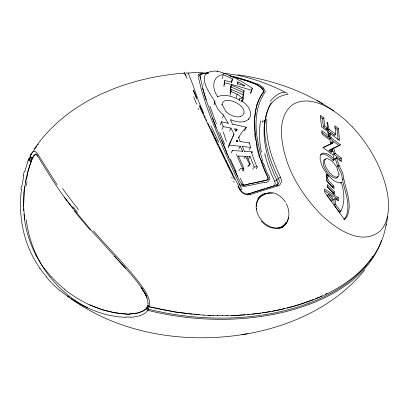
<?xml version="1.0" encoding="UTF-8"?>
<svg xmlns="http://www.w3.org/2000/svg" width="409" height="409" viewBox="0 0 409 409"><rect width="100%" height="100%" fill="white"/><g stroke="black" fill="none" stroke-linecap="round" stroke-linejoin="round"><path stroke-width="0.61" d="M239.623 100.43L239.751 98.61L241.709 98.359L241.387 97.322L238.058 94.74L231.044 91.519L231.065 89.3L243.457 94.975L242.762 98.543M254.623 119.939L255.134 133.508L257.67 148.278M148.421 305.748L148.544 306.121M254.562 122.444L254.567 121.887M148.022 303.504L148.017 303.831L147.772 300.528L146.749 297.133L145.215 293.8L141.197 287.287L145.215 293.8L146.918 297.537C139.408 281.586 126.09 269.413 114.658 256.29M254.572 121.575L254.684 118.728M200.436 78.64L199.924 75.44L200.727 74.341M223.922 86.677L224.792 80.558L231.668 82.143L231.586 82.526M248.595 118.789L248.524 119.648M130.471 317.318C136.223 316.914 142.511 315.84 146.805 311.658A17.618 13.553 27.6 0 0 147.894 310.339L149.229 306.75L160.369 309.311M254.633 119.791L254.807 117.051M339.056 174.612L338.494 176.391A11.161 4.734 54.9 0 1 336.454 177.24L334.802 176.811L332.43 175.338A11.585 4.913 54.9 0 1 329.501 172.521L327.328 169.612L325.671 166.504A11.575 4.908 54.9 0 1 324.572 162.992L324.511 160.65L325.298 159.162A11.411 4.842 54.9 0 1 327.563 158.697L330.733 160.226A11.247 4.77 54.9 0 1 333.688 162.93L336.684 167.071L339.051 174.582M230.349 90.353L231.315 85.006L244.163 90.737L242.997 95.225M254.705 118.431L255.298 112.659M344.383 219.311A46.795 19.847 54.9 0 0 347.333 215.911C352.471 203.058 345.436 189.505 343.437 176.867A17.786 7.546 54.9 0 0 342.231 171.882L338.989 165.441L336.51 157.736L335.181 158.493L337.696 166.31L340.927 172.736A17.71 7.51 54.9 0 1 342.134 177.695C344.127 190.333 351.162 203.871 346.029 216.719A46.708 19.811 54.9 0 1 343.8 219.567M24.065 193.201L23.615 206.806L24.652 219.889M254.817 116.856L255.114 114.009M217.113 71.948L217.194 71.115C193.319 70.184 208.539 91.652 214.894 101.601M343.442 178.943L342.149 179.812M21.488 189.07C18.62 211.565 21.887 235.017 32.183 255.334A147.905 127.306 -22.2 0 0 39.785 268.048M200.4 107.357L200.267 106.207L199.111 105.675L216.356 142.291L234.592 179.587M387.783 216.192L386.224 225.339M262.409 122.424L262.609 120.967A1.667 1.329 8.1 0 0 264.592 120.619C263.038 139.658 269.628 160.778 278.422 178.406L276.76 180.037A1.702 0.537 -25.9 0 1 274.633 181.131A93.528 45.598 53.5 0 1 265.16 155.527M255.119 113.968L256.177 107.797M24.601 188.263L26.309 178.212M24.908 186.054L23.855 195.727L23.61 206.964M231.637 82.311L232.368 78.773L223.15 74.602L222.552 78.656M21.897 186.034L23.783 175.809M255.339 112.368L256.448 106.642M200.533 107.424L200.43 107.132M386.086 224.372C380.482 262.496 345.273 287.936 311.454 300.508M231.668 82.143L231.969 80.486M25.552 182.133L25.736 181.131M203.503 84.024L203.585 83.605M223.999 84.832L224.792 80.558M25.89 180.282L27.224 174.173M232 80.338L232.368 78.773M230.512 87.26L230.604 86.836M230.482 87.521L230.737 86.365M217.665 97.056L217.746 96.698C211.99 89.228 211.433 76.176 223.15 74.602M230.083 90.282L230.257 89.53M230.436 88.773L231.315 85.006M237.419 84.06L237.603 83.318M256.259 107.444L256.893 105.016M214.05 104.98L214.894 101.509M237.44 84.116L238.002 81.805L244.648 85.778L244.541 86.151M27.198 174.28L27.485 173.135M237.629 83.196L238.002 81.805M230.047 93.344L231.065 89.3M27.449 173.268L31.181 161.269A0.854 0.537 78.3 0 0 31.232 160.701A0.854 0.506 79.8 0 0 31.012 160.149L32.045 157.772A0.854 0.491 79.9 0 0 32.393 158.012A0.854 0.47 77.3 0 0 32.664 157.848C33.548 156.417 34.601 153.641 36.769 154.275M256.484 106.504L258.58 100.292L261.377 95.016M24.785 171.627L27.475 162.531M27.679 172.368L28.303 170.057M230.098 95.149L231.044 91.519M240.359 116.453A11.186 6.575 19.7 0 0 243.452 114.213A11.155 6.554 19.4 0 0 243.744 113.697L243.912 113.206M221.842 105.006C223.493 95.951 236.295 101.918 240.477 105.599A14.059 8.364 16.9 0 1 243.963 113.216M228.186 147.859L234.035 134.075L230.952 128.094L223.14 126.58L221.458 121.79L228.222 123.206L228.104 123.513M28.518 169.3L29.55 165.911M236.121 97.853L237.179 94.29M256.985 104.704L257.297 103.712M243.156 94.004L243.493 92.915M243.606 92.552L244.163 90.737M337.629 176.729L337.747 176.371M243.115 96.038L243.457 94.975M239.301 99.995L239.751 98.61M250.881 92.725L252.327 88.298C241.504 80.987 229.894 74.489 217.194 71.115M242.552 97.224L242.67 96.877L243.222 97.143M29.683 165.487L30.332 163.574M226.177 112.102L222.036 104.326M250.426 93.589L252.327 88.298M222.496 118.043L223.467 115.149L228.222 123.206M240.932 101.212L241.049 100.875C249.04 104.484 256.244 117.49 244.475 121.58M242.046 101.907L243.099 98.794A11.447 5.925 15.5 0 0 242.67 96.999M380.989 242.041L381.582 240.349M220.339 124.909L221.458 121.79M228.427 146.284L228.559 145.936M380.779 242.603C369.087 273.278 339.393 292.88 309.864 304.153M230.477 120.21L230.599 119.898L232.557 124.464M221.964 129.622L223.14 126.58M228.82 145.241L229.091 144.556M229.229 144.213L229.95 142.542M229.689 131.09L230.952 128.094M31.744 159.893L32.659 157.889M31.82 159.704L32.306 158.626M30.517 156.299L28.645 159.316A0.849 0.654 30.6 0 1 29.683 159.07L30.665 156.816M234.587 129.459L234.848 128.866L237.092 129.316L236.693 130.2M236.571 141.417L237.133 140.205L237.634 141.202M147.593 307.87L148.375 306.106M236.428 130.793L236.56 130.497M235.702 131.407L237.092 129.316M231.555 139.331L232.031 138.421M232.701 136.974L234.035 134.075M258.974 99.407L261.469 94.878M230.103 142.209L230.886 140.594M244.613 130.768L244.751 130.471M244.894 130.174L246.305 127.209L232.685 124.162M238.242 137.986L241.791 132.296L246.305 127.209M344.352 219.331L324.726 192.261L324.409 188.973L338.228 197.567L338.545 200.799L335.053 198.631L333.744 199.408L334.311 205.236L339.542 212.409L340.211 211.07M339.542 212.409L340.758 211.422L342.456 207.424L343.54 202.823L343.872 199.393L343.718 193.672L342.681 187.261L341.397 182.45L340.472 183.022M237.133 140.205L236.566 141.325M237.527 141.55L237.67 141.269L236.714 141.141M240.19 141.903L238.524 137.419M230.983 153.114L232.414 150.451L242.788 151.248L242.634 151.509M238.744 148.973L240.221 146.274L229.556 145.108M242.312 146.775L242.465 146.509L250.686 147.342L249.337 142.823L240.339 141.626M30.716 154.75L31.028 154.203M249.03 143.37L249.337 142.823M238.232 156.55L238.534 156.033L245.42 156.299L249.546 164.096L247.874 166.514M29.683 159.07L30.593 157.557M244.459 151.642L242.465 146.509M249.096 149.996L250.686 147.342M243.994 158.585L245.42 156.299M147.138 307.466L147.22 307.343A13.926 10.7 25.8 0 0 148.273 304.966A13.937 10.695 26.6 0 1 147.225 307.348L145.757 309.086A17.761 13.742 28.2 0 1 143.462 310.83M246.678 156.596L250.042 156.442L254.28 166.969L252.721 169.096M251.995 152.143L252.159 151.882L244.618 151.376M337.481 177.051L337.302 177.337A11.237 4.77 54.9 0 1 335.247 178.191L333.58 177.757L331.188 176.274A11.662 4.944 54.9 0 1 328.238 173.436L326.045 170.502L324.378 167.368A11.646 4.939 54.9 0 1 323.268 163.83L323.207 161.468L324 159.965A11.488 4.872 54.9 0 1 325.513 159.428M248.406 158.968L250.042 156.442M372.037 257.609L373.069 256.029M238.948 170.757L240.385 168.626L243.943 168.436L238.534 156.033M261.428 94.939L262.936 92.894M33.702 156.039L35.24 154.403L36.621 154.219M370.886 259.28L371.745 258.023M261.591 94.699L263.35 92.107L263.314 90.19A17.383 6.708 12.5 0 0 261.341 87.546A18.047 6.938 12.6 0 0 260.216 86.677L257.982 85.236M242.312 170.798L243.861 168.442M183.907 73.41C185.742 72.807 186.115 77.153 187.097 78.334M248.728 166.156L250.236 163.983L246.837 156.345M121.432 313.672C130.057 314.224 140.716 314.761 146.979 307.701M370.59 259.689C355.702 280.334 333.018 293.974 309.598 302.972M146.913 307.788L146.933 307.757A0.849 0.516 75.7 0 1 147.214 307.64A0.849 0.506 74.9 0 1 147.588 307.875M34.3 148.937C67.475 100.343 127.414 77.546 184.183 73.119M31.764 153.068L33.155 151.647L34.269 151.269L35.527 151.662L37.147 153.201L57.071 184.684M239.311 137.25L239.551 136.933M256.172 168.861L257.767 166.739L254.28 166.969M36.595 146.386L30.246 155.66A0.849 0.649 30.5 0 0 30.731 156.662M270.237 101.238C273.703 96.999 281.832 89.489 287.491 93.395M37.628 145.113L38.318 144.265M187.685 73.155L195.246 72.413L202.869 72.255M364.649 270.006C334.577 307.19 288.12 327.527 241.693 334.807M198.503 74.51L198.089 75.368L198.534 77.93L201.504 90.041L205.405 102.623L210.512 116.994L223.268 148.513L239.495 184.091L241.279 185.926L244.5 186.468L262.307 182.751A41.6 32.214 50.8 0 1 264.219 182.44M320.6 154.566L322.895 153.937L325.947 154.786A18.103 7.679 54.9 0 1 330.155 157.516L333.243 160.43L334.398 159.403L333.279 155.277L323.018 147.46L330.702 143.769L329.976 140.144L322.185 134.208L321.837 130.619L329.225 136.248L328.054 137.235L321.581 132.306M332.532 200.149L331.351 201.187L326.975 195.2L328.381 194.479L332.21 196.857L332.532 200.149L328.381 194.479M331.106 152.179L332.277 151.187L331.781 148.988L328.943 150.532L331.106 152.179L330.953 151.524M320.431 117.214L322.543 118.825L323.314 126.79L326.643 129.326L327.819 128.339L326.97 122.506M327.353 128.477L327.762 130.18L334.531 135.338L335.712 134.357L334.884 125.808L338.376 128.467L339.557 140.609L330.037 133.354L328.713 134.116L329.823 138.585L339.097 145.65L338.678 145.849M327.399 174.479L326.142 175.446L327.399 174.479L324.797 170.87A18.062 7.659 54.9 0 1 321.479 164.459L320.237 160.226L320.14 156.734A18.722 7.94 54.9 0 1 321.438 153.917L323.575 152.992L327.169 153.84A18.185 7.715 54.9 0 1 331.402 156.586L334.398 159.403M332.047 143.493L333.171 142.577L332.144 141.795L330.82 142.557L331.167 143.917L332.047 143.493L331.51 143.084M322.849 147.915L329.516 144.709L330.702 143.769M339.588 212.322L340.779 211.381M242.292 100.353L242.578 100.098A6.805 3.517 17.4 0 0 243.084 98.794M331.167 143.917L333.171 142.577M326.643 129.326L327.803 128.268M327.696 132.833L328.478 132.163L321.469 126.826L320.344 115.272L323.841 117.935L324.613 125.9L327.819 128.339M328.023 137.092L329.214 136.177M329.506 144.648L330.692 143.738M330.625 150.047L331.811 149.137M331.065 152.015L332.256 151.105M333.243 160.43L334.363 159.28M333.033 160.21L334.291 159.29M327.675 132.736L328.478 132.163M340.14 160.87L339.951 158.917L333.913 154.321L335.201 153.416L333.744 148.043L340.467 144.812L331.111 137.685L330.037 133.354M327.762 130.18L329.056 129.28L327.594 122.93M329.823 138.585L331.111 137.685L329.792 138.472M337.722 166.351L339.005 165.461M337.103 200.216L336.929 198.467L338.228 197.567M326.505 174.945L327.323 174.382M322.543 118.825L323.841 117.935M323.314 126.79L324.613 125.9M338.1 139.873L337.077 129.362L338.376 128.467M339.951 158.917L341.249 158.027L335.201 153.416M328.156 175.384L326.75 176.023L328.064 175.282L331.827 179.03A18.339 7.776 54.9 0 0 335.487 181.591L338.775 182.823L341.336 182.486M333.207 193.886L333.084 192.644L334.388 191.77L327.256 184.561L327.512 187.184L334.639 194.372L334.388 191.77M338.989 165.441L337.696 166.31L338.984 165.42M334.311 205.236L335.615 204.377L335.053 198.631M335.242 158.682L336.541 157.833M333.913 154.321L335.186 153.365M327.737 130.067L329.041 129.224M328.754 134.28L330.058 133.436M333.882 154.208L332.451 148.922L333.754 148.078M331.781 148.988L328.943 150.532M340.574 182.961L341.397 182.45M217.746 96.698C224.909 93.482 233.191 96.759 239.735 100.087M332.451 148.922L333.744 148.043M339.552 145.369L340.467 144.812M282.348 227.107L282.011 227.286M143.441 310.809L137.767 312.957L129.556 313.964M325.549 294.117L327.082 293.371M332.43 148.856L337.43 146.453M337.844 146.253L338.263 146.049M320.354 296.551L321.929 295.835M199.352 73.993L201.315 73.405M315.559 298.616L319.306 297.026M310.646 300.574L313.381 299.49M264.725 188.805L253.667 192.25M266.269 188.35L276.412 185.159A1.702 1.079 72.6 0 1 278.043 185.809L250.216 194.531A1.702 0.946 72.8 0 0 248.744 193.82A6.8 5.174 40.7 0 1 240.374 189.761M251.959 192.782L252.813 192.516M250.533 193.268L273.115 186.172A5.082 3.732 43.1 0 0 274.654 181.131M247.649 194.117L251.1 193.048M240.395 116.488L239.73 116.672A8.482 5.031 20.8 0 1 237.087 116.887C233.028 116.555 229.219 114.54 226.284 111.775M326.167 177.675L326.663 177.71M267.598 179.95L243.324 185.221C238.779 182.087 237.854 175.88 235.098 171.34M30.977 160.175L30.051 159.776A1.12 0.716 23.6 0 1 29.56 159.045M203.155 73.594L202.102 73.819L204.157 73.436M247.297 333.703L241.842 334.69M250.236 163.983L249.546 164.096M241.29 334.782C183.043 343.58 119.725 333.504 71.171 298.774M31.994 157.782L31.145 157.419M264.214 182.429C269.638 183.227 271.08 177.526 267.783 174.035A24.274 15.971 44.4 0 1 266.934 172.296L264.076 164.812M202.624 73.211L204.193 73.063M206.182 73.267L207.358 73.221A14.003 2.618 4.3 0 1 207.971 73.201M187.271 73.007L185.727 73.012M268.703 192.808L269.107 192.797M226.816 315.671L231.949 315.538A278.463 177.884 23.6 0 0 311.387 300.436M230.339 317.962C202.721 318.821 174.986 315.86 148.181 309.148M206.596 72.945L208.503 72.93M222.215 315.712L227.368 315.651M217.583 315.682L222.752 315.692M203.452 112.812L201.734 108.615L201.013 108.457M212.925 315.574L218.104 315.661M125.681 317.404L116.897 316.673L109.162 315.252A126.258 115.798 -74.3 0 1 103.472 313.795C87.424 309.148 72.429 300.978 59.699 290.18M31.876 157.782L31.907 157.782A1.028 0.695 20.9 0 0 32.326 157.843M213.426 315.554L203.518 315.14M208.232 315.395L210.579 315.482M125.895 313.959C103.426 312.87 81.928 303.181 64.448 289.352M203.989 315.114L194.009 314.398M199.229 314.782L175.568 312.006L149.229 306.75M223.457 73.262C244.868 75.302 265.518 82.408 284.684 91.969M189.331 313.923L192.256 314.219M188.16 313.785L175.205 312.041L160.967 309.439M237.844 74.796C271.883 79.735 305.319 91.135 333.678 110.88M115.655 312.911L102.347 309.69L89.658 304.843M243.324 185.221L244.919 185.241L248.79 183.999L264.004 180.819L266.714 179.899L267.864 179.035L268.053 177.342L265.083 171.381L260.334 158.032M224.674 82.848L238.074 86.151L251.515 90.312M229.147 75.553L238.565 77.868L248.391 80.885M149.418 306.673C150.855 300.559 146.688 293.289 143.227 288.059C128.533 267.471 109.893 250.134 93.559 230.901M231.612 76.457L232.256 76.616M230.252 76.14L239.393 78.513M232.885 76.769L245.456 80.379L255.773 84.147M237.517 83.681L244.648 85.778M240.027 78.697L249.214 81.647M147.772 310.308C174.546 317.041 202.649 320.063 230.354 319.189A278.463 177.859 23.6 0 0 309.797 304.081M249.28 81.672L256.356 84.412A13.64 4.75 14.8 0 1 257.951 85.241M231.162 86.999L243.79 92.715M188.043 72.945C193.304 84.387 196.473 97.04 201.734 108.615M256.699 83.978L250.318 81.539A93.032 22.398 22.6 0 0 248.386 80.87M256.223 84.346L258.667 85.634M333.744 199.408L334.179 199.679M324.935 191.013L336.929 198.467M317.282 100.558L322.875 104.09M326.965 122.449L327.578 122.864M334.756 127.593L337.077 129.362M329.056 129.28L335.712 134.357M330.82 142.557L331.356 142.966M330.314 149.694L332.277 151.187M336.51 157.736L341.597 161.616L341.249 158.027M335.181 158.493L335.498 158.738M69.305 297.358L67.475 295.917M222.21 114.05L217.583 108.692L215.139 103.467M327.389 186.887L333.084 192.644M352.241 126.831C343.008 117.173 332.282 108.554 319.72 103.687C311.709 100.655 302.363 99.597 294.495 103.595C284.93 108.932 281.566 120.497 281.392 130.798C282.057 163.104 299.633 193.068 321.949 215.482C336.167 228.513 360.278 245.998 379.255 231.785A115.778 49.106 54.9 0 0 384.895 224.265C391.919 207.808 387.671 189.331 381.679 173.258A72.373 30.695 54.9 0 0 376.285 161.136L374.491 157.7A63.369 26.876 54.9 0 0 352.251 126.795M263.14 88.078L263.733 88.733A22.633 8.793 11.8 0 1 264.638 89.995L265.083 91.105M36.191 154.3L37.705 155.936L37.311 155.466C48.436 173.539 59.341 191.831 72.868 208.278L92.598 231.903L125.696 268.422M35.788 153.866L37.705 155.936M51.268 276.898L44.458 268.555M30.486 156.826L30.496 156.841A2.541 1.713 25.1 0 0 31.646 157.756M64.556 197.399L64.315 197.087L73.058 208.524M335.615 204.377L340.758 211.422M326.586 180.083L328.57 182.874L332.532 186.928L332.589 187.547M242.788 151.248L240.221 146.274M239.797 188.84L239.423 188.104M239.894 189.019L240.175 189.571A1.702 0.501 -27.2 0 0 239.449 189.162L237.926 186.182M238.953 187.189L238.677 186.642M239.05 187.373L239.326 187.92M231.31 171.351L238.815 186.351M232.21 173.753L232.66 174.658M229.26 167.762L229.94 169.152M230.17 169.617L230.625 170.543M225.86 160.246L231.433 171.601M229.035 167.301L227.235 163.636M225.911 160.916L226.571 162.276M223.948 156.887L224.597 158.227M226.003 160.538L210.558 128.354M222.45 153.799L220.768 150.318M222.665 154.239L223.304 155.558M219.408 147.496L220.088 148.902M217.414 143.339L218.074 144.714M147.506 308.534L147.491 308.509A1.109 0.706 23.6 0 1 147.444 307.788M237.481 176.345L234.797 170.691M214.827 137.93L216.76 141.974M212.941 133.973L213.564 135.282M211.714 131.386L212.327 132.674M209.188 126.038L209.848 127.434M208.973 125.578L207.895 123.293M234.827 170.757L228.672 157.296M206.018 119.28L206.637 120.604M205.405 117.971L204.209 115.394M203.626 114.131L201.918 110.43M200.625 107.603L200.824 108.037M234.848 128.866L235.835 131.11M228.447 156.785L228.733 157.429M227.992 155.763L228.483 156.867M227.327 154.259L228.043 155.875M227.516 154.689L226.274 151.862M226.826 153.119L227.281 154.157M226.381 152.107L215.932 126.964M196.652 97.976L193.385 90.287L196.755 98.809M232.701 151.136L232.414 150.451M201.407 109.535L201.514 109.806M201.075 108.738L201.187 109.004M200.64 107.685L200.86 108.211M265.006 170.993L265.876 173.073A99.908 45.798 54 0 0 268.161 178.268A1.718 1.253 41.8 0 1 267.609 179.97M215.758 126.524L216.116 127.444M215.87 126.816L215.42 125.67M215.625 126.192L214.904 124.341M215.144 124.955L215.385 125.573M215.098 124.842L214.664 123.728M213.498 120.681L214.771 123.999M214.428 123.114L214.602 123.564M214.065 122.168L214.25 122.649M35.895 254.955L36.299 256.008M213.687 121.182L213.881 121.677M213.544 120.798L205.87 99.014M213.309 120.18L212.578 118.242M252.358 152.475L252.159 151.882M262.798 161.146C255.876 139.172 251.1 112.301 265.129 92.086A14.586 5.542 14.8 0 0 265.027 91.1M206.136 99.842L205.763 98.681M205.85 98.947L203.84 92.342M205.707 98.503L205.001 96.227M204.786 95.522L204.899 95.9M204.669 95.144L204.444 94.397M204.336 94.034L202.736 88.41M259.822 156.366L258.33 150.967M203.564 91.391L203.656 91.703M203.477 91.079L203.13 89.837M333.033 159.684L333.171 160.18M203.063 89.607L199.904 75.588M332.144 141.795L332.435 142.93M264.7 153.83L265.114 155.507M256.898 144.74L256.249 141.376M329.414 144.203L329.516 144.709M200.517 79.055L200.415 78.548M329.225 136.248L328.488 132.225M327.977 136.841L328.054 137.235M326.617 129.183L326.489 128.446M255.247 134.525L255.068 132.879M334.48 134.801L334.531 135.338M328.064 175.282C329.649 177.7 326.142 176.085 327.41 178.252C328.754 181.376 331.484 183.626 333.785 186.003L332.532 186.928L333.831 186.049L334.087 188.656L326.955 181.443L326.699 178.84L327.026 179.076A9.974 4.228 54.9 0 1 326.494 176.754A6.702 2.843 54.9 0 1 326.755 174.914A4.918 2.086 54.9 0 1 327.348 174.495M326.75 176.023L326.914 177.695M255.037 132.557L254.935 131.453M24.013 214.28C25.005 225.563 27.756 236.699 32.193 247.123A142.992 123.129 -23.9 0 0 44.29 268.667M254.914 131.217L254.781 129.505M254.761 129.208L254.71 128.324M23.671 208.713L23.758 210.609M223.575 115.113A23.502 12.326 22.6 0 1 222.317 114.024M214.986 103.441A23.098 12.29 19 0 1 214.802 101.575M243.963 171.202A172.915 34.959 59.8 0 1 236.463 154.454M256.688 166.345A130.599 51.197 55.4 0 1 251.31 151.928M244.393 121.493A14.427 8.298 21.4 0 1 230.753 119.663M241.867 100.527A4.683 2.357 16.6 0 1 240.962 100.788M31.181 161.161A14.351 2.28 -74 0 1 31.83 159.587M32.659 158.022A15.373 2.49 -74.4 0 1 33.129 157.117M121.437 313.524A102.143 93.109 82.3 0 1 115.675 312.721M87.787 307.849A141.565 125.946 -37.1 0 1 26.232 219.541M23.814 193.278A93.978 58.819 -67.1 0 1 24.346 188.319M264.812 170.947A106.289 48.579 54 0 1 260.323 158.498M259.582 157.71A115.44 52.337 54.2 0 1 256.218 144.351M255.635 140.64A128.032 56.243 55.1 0 1 254.735 134.157M254.776 128.38A129.97 55.113 56.5 0 1 254.623 122.495M257.409 103.86A138.978 54.387 61.1 0 1 258.851 100.021M258.258 85.716A17.025 6.472 15.1 0 1 263.094 92.94M205.374 73.329A12.832 2.403 4.3 0 1 208.176 73.211M203.355 73.635A13.431 2.551 4.4 0 1 205.548 73.385M202.491 73.906A16.155 3.344 5.7 0 0 200.553 74.622A18.487 4.008 7.6 0 0 199.868 75.583M226.376 141.509A160.522 7.725 70.4 0 1 223.309 131.897M216.366 123.728A187.838 20.68 62.9 0 1 209.909 106.11M224.679 144.357A195.691 23.696 62.1 0 1 219.73 132.414M226.668 151.933A192.567 26.11 61.4 0 1 221.918 140.829M236.336 172.071A179.035 28.093 60.6 0 1 230.385 159.147M243.907 185.548A158.815 32.06 59.4 0 1 240.267 178.171M243.329 185.236A1.718 1.314 38.3 0 1 241.264 184.06M285.911 222.348A18.272 14.514 55.5 0 1 261.397 221.1M256.305 209.393A18.272 14.514 55.5 0 1 256.223 208.278M256.228 206.601A18.272 14.514 55.5 0 1 265.518 194.352M30.312 155.011A16.176 3.001 -75.9 0 1 30.798 154.152M30.977 154.556A21.237 3.615 -74.8 0 1 31.708 153.365M78.441 209.464A145.706 25.348 46.2 0 1 62.511 188.431M77.628 212.486A145.113 29.417 45 0 1 72.879 206.555M90.271 230.068A145.788 28.415 45.2 0 1 74.075 210.753M281.898 227.082A19.029 14.888 50.3 0 1 257.512 213.549A19.029 14.888 50.3 0 1 268.779 193.14M269.035 192.434A19.054 15.332 61.4 0 1 285.41 202.148M286.32 203.738A19.054 15.332 61.4 0 1 282.333 227.087M265.426 118.232A130.134 53.988 54.5 0 1 288.043 94.346M280.492 177.307A8.512 6.247 44.6 0 1 278.064 185.844M278.422 178.406A1.702 0.542 -26.2 0 1 280.559 177.291C271.954 159.495 265.104 139.791 266.949 119.75A1.662 1.385 11.1 0 0 264.93 120.118C261.688 140.589 268.028 161.611 276.76 180.037A6.805 4.969 44.3 0 1 276.913 185.057M250.252 194.592A8.558 6.743 41.9 0 1 239.429 189.168M218.728 142.209A189.761 4.473 63.7 0 1 210.911 125.629M242.051 189.735A156.719 17.25 60.9 0 1 238.994 183.753M185.62 75.895A169.648 1.682 65.5 0 1 184.265 72.127M264.02 164.796A85.287 43.047 51.7 0 1 263.365 162.966M262.343 162.659A100.006 49.719 52.1 0 1 261.724 160.798M257.138 83.789A18.139 7.004 12.1 0 1 263.606 88.083M204.229 73.073A16.365 2.94 4.1 0 1 206.627 72.96M201.392 73.426A13.707 2.592 4.7 0 1 202.706 73.231M198.549 74.52A21.299 4.397 6.5 0 1 199.428 74.009M200.625 74.326A16.442 3.471 6.3 0 1 202.005 73.773M204.071 73.415A12.25 2.377 4.6 0 1 206.105 73.237M258.386 150.998A96.432 43.042 54.6 0 1 257.721 148.309M259.695 158.063A84.965 38.431 54.2 0 1 259.086 156.028M31.181 161.361A14.387 2.229 -73.8 0 1 31.733 159.991M30.394 164.167A15.598 2.147 -73.4 0 1 31.161 162.056M130.41 316.985A69.009 59.121 52.1 0 1 125.64 317.031M59.52 290.349A146.826 126.713 -23.2 0 1 46.324 277M46.483 276.883A142.588 122.542 -20.8 0 1 39.75 268.074M20.931 189.27A79.147 40.123 -71.9 0 1 21.334 186.197M23.18 175.906A42.209 12.572 -75.2 0 1 24.228 171.535M27.449 162.414A17.899 3.083 -74.6 0 1 28.124 160.532M28.124 160.195A18.267 2.935 -74.3 0 1 28.666 158.794M28.727 160.343A1.503 0.823 4.9 0 1 28.533 159.51M29.606 160.706A3.021 1.713 24.6 0 1 29.049 160.236M30.133 161.12A2.531 1.559 22.1 0 1 29.525 160.763M30.445 161.269A1.329 0.772 22.2 0 1 30.266 161.207M30.869 161.253A1.022 0.506 20.7 0 1 30.619 161.223M26.795 178.094A44.576 15.01 -74.5 0 1 27.664 174.28M26.421 185.507A68.088 29.504 -73.1 0 1 27.06 181.749M64.627 289.173A143.779 123.763 -21.7 0 1 51.406 276.791M129.633 314.449A69.919 60.951 55.7 0 1 125.952 314.495M146.422 308.1A1.789 1.14 32 0 0 146.437 308.58A2.244 1.467 25.4 0 0 147.122 310.114M147.562 310.15A1.074 0.598 33.6 0 1 147.312 309.986M149.239 306.423A1.13 0.527 15.1 0 1 148.84 306.28M148.472 306.505A2.49 1.779 11.3 0 1 147.894 304.833M33.175 156.821A16.288 2.694 -74.7 0 1 33.722 155.936M30.522 156.79A2.081 1.488 21.5 0 1 30.189 156.299M30.123 156.304A1.135 0.859 16 0 1 30.128 155.885M31.13 157.342A1.232 0.787 23.6 0 1 30.578 156.647M149.147 306.822A1.242 0.792 23.6 0 1 148.61 306.126M310.579 300.503A277.614 177.327 23.6 0 1 287.123 307.926M284.644 308.544A277.614 177.327 23.6 0 1 272.425 311.162M270.727 311.474A277.614 177.327 23.6 0 1 262.46 312.824M260.615 313.089A277.614 177.327 23.6 0 1 251.898 314.158M249.378 314.414A277.614 177.327 23.6 0 1 247.481 314.587M244.94 314.807A277.614 177.327 23.6 0 1 231.397 315.59M148.114 309.219A1.196 0.767 23.6 0 1 147.547 308.534M309.531 302.905A277.614 177.327 23.6 0 1 230.349 317.987M198.616 109.612A199.122 18.006 62.1 0 1 198.114 108.339M196.54 104.254A199.122 18.006 62.1 0 1 193.769 96.79M265.083 123.498A127.347 55.266 60.8 0 1 271.213 102.603M278.514 178.385A6.764 5.041 40.8 0 1 276.392 185.129M261.392 152.133A115.369 55.782 53.7 0 1 260.671 120.859M234.188 182.25A153.968 21.079 60.3 0 1 233.682 181.233M232.179 178.217A153.968 21.079 60.3 0 1 231.683 177.215M288.442 217.174A19.126 15.189 55.5 0 1 278.156 228.835M257.844 198.81A19.126 15.189 55.5 0 1 272.491 193.697"/></g></svg>
